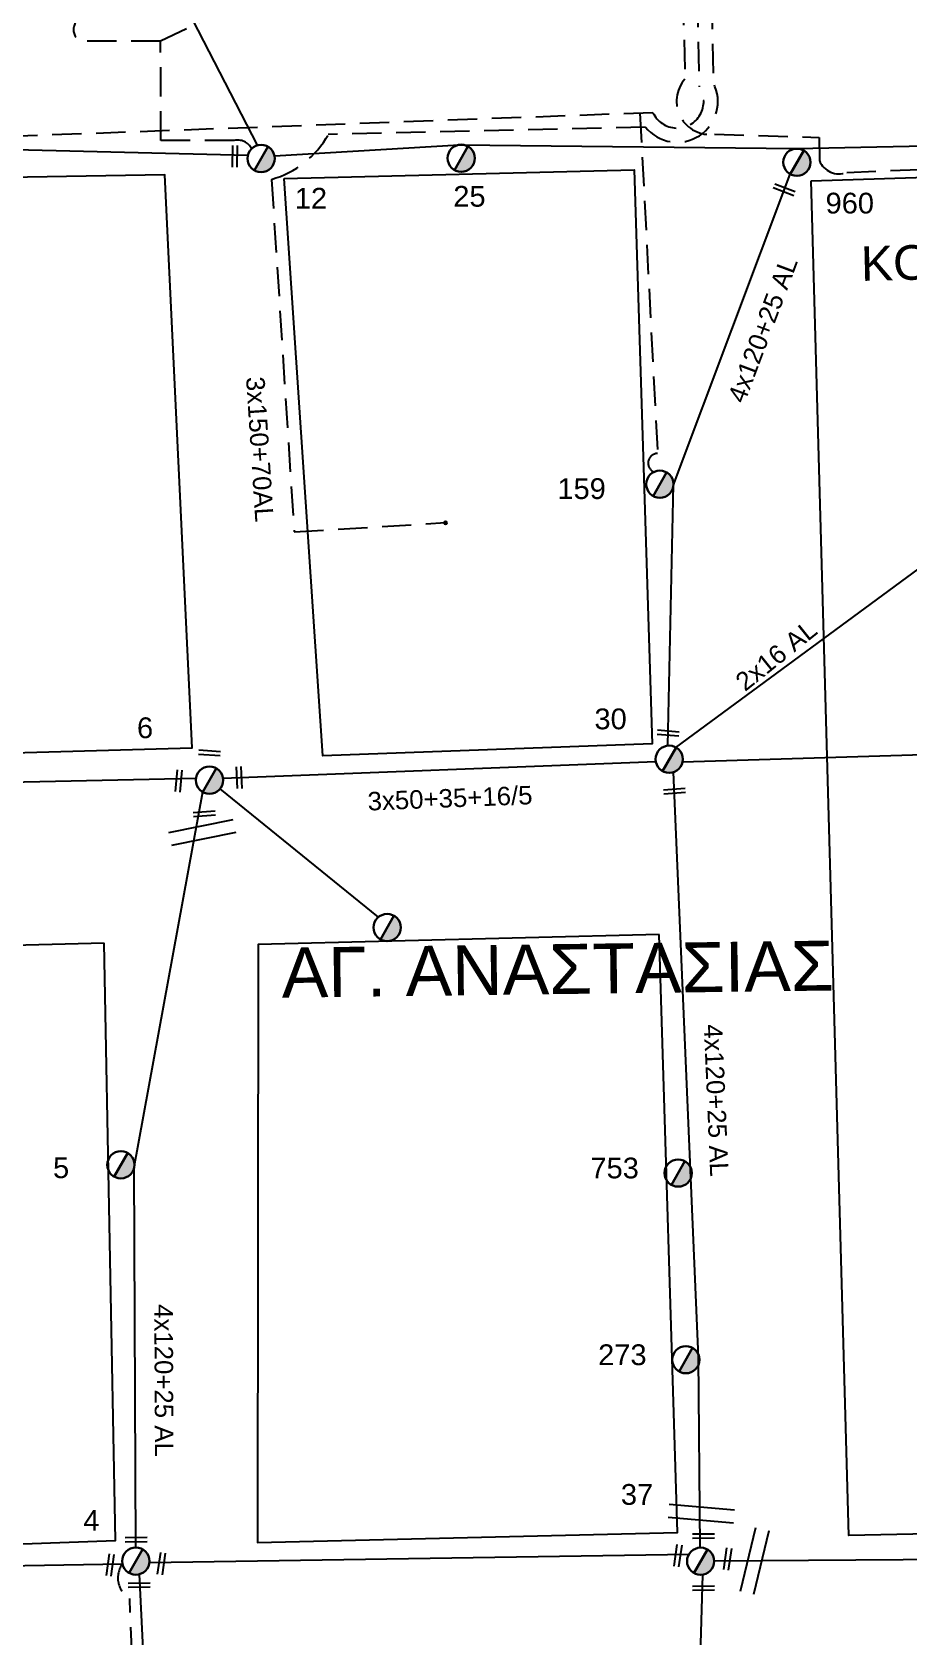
# Model space of a CAD drawing. Header units: millimetres. Extents: x 1421 to 7547, y 822 to 1863.
# Drawn here: x 6644.6 to 6720.5, y 1236.8 to 1375.8 of the extents above; entities that cross this region are included whole.
import ezdxf
from ezdxf.enums import TextEntityAlignment as Align

# ---------------------------------------------------------------- set-up
doc = ezdxf.new("R2010")
doc.units = ezdxf.units.MM
doc.linetypes.add('DASHED', pattern=[19.05, 12.7, -6.35])
doc.layers.get('0').update_dxf_attribs({"lineweight": 30})
for name, color, linetype, lineweight in [('2x16AL', 7, 'Continuous', 30), ('3x150+50', 7, 'Continuous', 30), ('3x48+28+16_5', 7, 'Continuous', 30), ('3x50+35+16_5', 7, 'Continuous', 30), ('TEXT_ΚΑΛΩΔΙΩΝ', 7, 'Continuous', 30), ('Άγνωστο εναέριο καλώδιο', 7, 'Continuous', 30), ('Άγνωστο Υπόγειο Καλώδιο', 7, 'DASHED', 30), ('Γυμνά εναέρια ΧΤ και ΦΟΠ (3Φ)   4x50+16AL', 7, 'Continuous', 30), ('Καλώδια ΧΤ   3x150+70AL', 7, 'DASHED', 30), ('Μηχανική τομή', 7, 'Continuous', 30), ('Στύλος ΦΜ', 7, 'Continuous', 30), ('Στύλος ΦΜ @ 1', 7, 'Continuous', 30), ('Συνδέσεις', 7, 'Continuous', 30), ('Συνεστραμμένα ΧΤ  4x120+25 AL', 7, 'SYN_LINE', 30), ('Τομή', 7, 'Continuous', 30), ('Υπόβαθρο ΔΕΗ', 7, 'Continuous', 30), ('Υπόγεια Καλώδια Δικτύου ΧΤ   .15', 7, 'DASHED', 30)]:
    doc.layers.add(name, color=color, linetype=linetype, lineweight=lineweight)
doc.styles.add('arial', font='arial.ttf')
doc.styles.get("Standard").update_dxf_attribs({"font": 'arial.ttf'})
doc.linetypes.add('SYN_LINE', pattern='A,0.5,-0.0001,["/\\/\\/\\/",Standard,S=0.1,R=0,X=0,Y=-0.05],-0.25', length=0.7501)

# ---------------------------------------------------------------- blocks, each defined once
blk = doc.blocks.new('ΥΠΑΡΧΩΝ ΤΣΙΜΕΝΤΕΝΙΟΣ ΣΤΥΛΟΣ')
at = {"layer": 'Στύλος ΦΜ'}
blk.add_hatch(color=7, dxfattribs=at).paths.add_polyline_path([(-1.29, -2.28, 0.574793), (2.62, 0, 0.268822), (1.3, 2.27)])
at = {"layer": 'Στύλος ΦΜ', "color": 7}
blk.add_line((-1.29, -2.28), (1.3, 2.27), dxfattribs=at)
blk.add_circle((0, 0), 2.62, dxfattribs=at)
at = {"layer": 'Στύλος ΦΜ', "flags": 4}
for tag, p in [('ΑΡΙΘΜΟΣ', (-4.68, 8.05)), ('ΤΥΠΟΣ', (-4.91, 3.03))]:
    blk.add_attdef(tag, p, '', height=4, dxfattribs=at)
blk = doc.blocks.new('ΜΗΧΑΝΙΚΗ ΤΟΜΗ')
at = {"layer": 'Μηχανική τομή', "lineweight": -3, "ltscale": 40}
for p, q in [((-3.78, 1.15), (3.8, 1.15)), ((3.8, -0.4), (-3.78, -0.4))]:
    blk.add_line(p, q, dxfattribs=at)
blk = doc.blocks.new('ΤΟΜΗ')
at = {"layer": 'Τομή', "lineweight": -3, "ltscale": 40}
for p, q in [((-11.37, 1.1), (11.37, 1.1)), ((11.37, -3.57), (-11.37, -3.57))]:
    blk.add_line(p, q, dxfattribs=at)
blk = doc.blocks.new('_ΣΥΝΔΕΣΗ')
at = {"layer": 'Συνδέσεις', "linetype": 'SYN_LINE', "ltscale": 40}
blk.add_hatch(color=256, dxfattribs=at).paths.add_polyline_path([(0.5, -0.01, 1), (-0.5, -0.01, 1)])
at = {"layer": 'Συνδέσεις'}
blk.add_circle((0, -0.01), 0.5, dxfattribs=at)

msp = doc.modelspace()

# ---------------------------------------------------------------- linework, layer by layer
at = {"layer": '2x16AL', "color": 30, "lineweight": -3, "ltscale": 0.2}
msp.add_lwpolyline([(6700.41, 1313.79), (6723.46, 1330.76)], dxfattribs=at)
at = {"layer": '3x150+50', "color": 27, "linetype": 'DASHED', "lineweight": -3, "ltscale": 0.2}
msp.add_lwpolyline([(6664.45, 1194.92, -0.82851), (6663.37, 1195.96), (6654.35, 1203.25), (6653.97, 1207.97, -0.499386), (6654.24, 1212.16), (6653.09, 1240, -0.442988), (6652.47, 1243.03, -1.446168)], format="xyb", dxfattribs=at)
at = {"layer": '3x48+28+16_5', "color": 2, "lineweight": -3, "ltscale": 0.2}
msp.add_lwpolyline([(6710.87, 1365.69), (6742.82, 1366.36), (6774.24, 1368.82)], dxfattribs=at)
at = {"layer": '3x50+35+16_5', "color": 5, "lineweight": -3, "ltscale": 0.2}
for points in [[(6661.16, 1311.13), (6698.67, 1312.58)], [(6700.99, 1312.55), (6724.72, 1313.25)], [(6616.88, 1310.23), (6658.83, 1311.13)]]:
    msp.add_lwpolyline(points, dxfattribs=at)
at = {"layer": 'Άγνωστο εναέριο καλώδιο', "color": 1, "linetype": 'SYN_LINE', "lineweight": -3, "ltscale": 10}
msp.add_lwpolyline([(6664.16, 1365.98), (6657.64, 1378.67)], dxfattribs=at)
at = {"layer": 'Άγνωστο εναέριο καλώδιο', "color": 1, "lineweight": -3, "ltscale": 0.2}
msp.add_lwpolyline([(6663.32, 1365.11), (6640.75, 1365.65), (6616.37, 1365.23)], dxfattribs=at)
at = {"layer": 'Άγνωστο εναέριο καλώδιο', "color": 5, "linetype": 'SYN_LINE', "lineweight": -3, "ltscale": 10}
msp.add_lwpolyline([(6660.91, 1310.2), (6674.61, 1299.06)], dxfattribs=at)
at = {"layer": 'Άγνωστο Υπόγειο Καλώδιο', "color": 30, "lineweight": -3, "ltscale": 0.2}
msp.add_lwpolyline([(6697.29, 1368.77), (6698.82, 1339.27, 0.80287), (6698.5, 1337.66, -3.72211)], format="xyb", dxfattribs=at)
at = {"layer": 'Γυμνά εναέρια ΧΤ και ΦΟΠ (3Φ)   4x50+16AL', "color": 85, "lineweight": -3, "ltscale": 0.2}
msp.add_lwpolyline([(6781.9, 1245.22), (6744.65, 1243.54), (6703.73, 1243.26)], dxfattribs=at)
at = {"layer": 'Γυμνά εναέρια ΧΤ και ΦΟΠ (3Φ)   4x50+16AL', "color": 27, "lineweight": -3, "ltscale": 0.2}
for points in [[(6618.61, 1242.43), (6652.47, 1243.03)], [(6654.8, 1243.13), (6701.55, 1243.86)]]:
    msp.add_lwpolyline(points, dxfattribs=at)
at = {"layer": 'Καλώδια ΧΤ   3x150+70AL', "color": 5, "lineweight": -3, "ltscale": 0.2}
msp.add_lwpolyline([(6687.38, 1416.88), (6694.54, 1424.55), (6702.8, 1416.61, 0.195925), (6702.99, 1410.35, -0.091414), (6703.47, 1405.48, -0.074736), (6702.93, 1401.45), (6703.65, 1371.39, -0.903337), (6697.76, 1367.56), (6670.29, 1366.93, -0.204755), (6665.37, 1363.03), (6667.34, 1332.47), (6680.45, 1333.27)], format="xyb", dxfattribs=at)
at = {"layer": 'Καλώδια ΧΤ   3x150+70AL', "color": 30, "lineweight": -3, "ltscale": 0.2}
msp.add_lwpolyline([(6688.22, 1415.98), (6694.58, 1422.8), (6701.39, 1416.25, 0.171124), (6701.83, 1409.93, -0.091037), (6702.24, 1405.52, -0.079736), (6701.69, 1401.62), (6702.43, 1371.05, -1.078319), (6698.42, 1368.81), (6628.97, 1366.23)], format="xyb", dxfattribs=at)
at = {"layer": 'Καλώδια ΧΤ   3x150+70AL', "color": 173, "lineweight": -3, "ltscale": 0.2}
msp.add_lwpolyline([(6689.06, 1415.09), (6694.63, 1421.06), (6700.04, 1415.86, 0.151324), (6700.67, 1409.53, -0.090792), (6701.02, 1405.56, -0.085576), (6700.46, 1401.79), (6701.19, 1371.71, 0.699069), (6703.75, 1366.95), (6712.82, 1366.66), (6712.83, 1364.65, 0.40289), (6715.2, 1363.62), (6739.28, 1364.66, 0.640951), (6744.75, 1365.12), (6772.15, 1367.21, 0.83427), (6777.11, 1368.35), (6781.67, 1368.26)], format="xyb", dxfattribs=at)
at = {"layer": 'Καλώδια ΧΤ   3x150+70AL', "color": 2, "lineweight": -3, "ltscale": 0.2}
msp.add_lwpolyline([(6689.91, 1414.18), (6694.68, 1419.29), (6698.71, 1415.42, 0.134624), (6699.49, 1409.13, -0.003218), (6700.06, 1405.77, -0.215324), (6699.22, 1401.98), (6699.79, 1378.38), (6661.44, 1377.71), (6655.77, 1375.01), (6648.77, 1375, -0.751676), (6649.41, 1377.17)], format="xyb", dxfattribs=at)
at = {"layer": 'Καλώδια ΧΤ   3x150+70AL', "color": 2, "linetype": 'Continuous', "lineweight": -3, "ltscale": 0.2}
for points in [[(6665.62, 1365.07), (6681.64, 1366.02)], [(6681.64, 1366.02), (6710.87, 1365.69)]]:
    msp.add_lwpolyline(points, dxfattribs=at)
at = {"layer": 'Συνεστραμμένα ΧΤ  4x120+25 AL', "color": 30, "lineweight": -3, "ltscale": 20}
for points in [[(6699.71, 1313.94), (6700.2, 1336.54), (6710.31, 1363.49)], [(6702.51, 1244.41), (6702.35, 1260.93), (6700.19, 1311.64)]]:
    msp.add_lwpolyline(points, dxfattribs=at)
at = {"layer": 'Συνεστραμμένα ΧΤ  4x120+25 AL', "color": 6, "lineweight": -3, "ltscale": 20}
for points in [[(6653.61, 1244.42), (6653.49, 1277.4), (6659.42, 1309.93)], [(6666.65, 1197.24), (6655.52, 1209.6), (6653.93, 1242.11)]]:
    msp.add_lwpolyline(points, dxfattribs=at)
at = {"layer": 'Συνεστραμμένα ΧΤ  4x120+25 AL', "color": 27, "lineweight": -3, "ltscale": 20}
msp.add_lwpolyline([(6701.45, 1139.72), (6702.78, 1170.18), (6703.36, 1197.39), (6702.32, 1228.1), (6702.74, 1242.07)], dxfattribs=at)
at = {"layer": 'Υπόβαθρο ΔΕΗ', "lineweight": -3, "ltscale": 0.2}
for points in [[(6712.12, 1362.91), (6811.04, 1366.04), (6813.78, 1247.52), (6715.39, 1245.46)], [(6618.1, 1312.62), (6658.51, 1313.76), (6656.14, 1363.41), (6616.98, 1362.76)], [(6666.47, 1363.11), (6696.79, 1363.85), (6698.34, 1314.11), (6669.83, 1313.07)], [(6698.95, 1297.57), (6664.22, 1296.71), (6664.15, 1244.86), (6700.54, 1245.74)], [(6650.88, 1296.82), (6618.11, 1295.98), (6618.92, 1243.86), (6651.85, 1245.04)]]:
    msp.add_lwpolyline(points, close=True, dxfattribs=at)
at = {"layer": 'Υπόγεια Καλώδια Δικτύου ΧΤ   .15', "color": 2, "lineweight": -3, "ltscale": 0.2}
msp.add_lwpolyline([(6663.65, 1365.69, 0.344948), (6662.13, 1366.4), (6655.78, 1366.4), (6655.77, 1375.01), (6655.77, 1375.01)], format="xyb", dxfattribs=at)

# ---------------------------------------------------------------- block references
at = {"layer": 'Μηχανική τομή', "lineweight": -3}
for p, xscale, yscale, zscale, rotation in [((6662.29, 1365.02), 0.2499999999999188, 0.2499999999999188, 0.2499999999999188, 89.32769322057025), ((6709.83, 1362.21), 0.2499999999999188, 0.2499999999999188, 0.2499999999999188, 159.0701876508518), ((6699.74, 1315.12), 0.2499999999999188, 0.2499999999999188, 0.2499999999999188, 175.3326461745448), ((6660.01, 1313.4), 0.2499999999999188, 0.2499999999999188, 0.2499999999999188, 176.162120526004), ((6657.24, 1310.89), 0.2499999999999188, 0.2499999999999188, 0.2499999999999188, 264.5146524662003), ((6662.48, 1311.17), 0.2499999999999188, 0.2499999999999188, 0.2499999999999188, 272.3837308226855), ((6700.29, 1309.9), 0.2499999999999188, 0.2499999999999188, 0.2499999999999188, 4.371751589751037), ((6659.56, 1307.93), 0.2499999999999188, 0.2499999999999188, 0.2499999999999188, 4.371751589751037), ((6653.65, 1245.02), 0.2499999999999187, 0.2499999999999187, 0.2499999999999187, 0.7618049037010114), ((6700.67, 1243.71), 0.2499999999999187, 0.2499999999999187, 0.2499999999999187, 81.58909393115228), ((6702.8, 1245.33), 0.2499999999999187, 0.2499999999999187, 0.2499999999999187, 0.7618049037010114), ((6704.97, 1243.42), 0.2499999999999187, 0.2499999999999187, 0.2499999999999187, 81.58909393115228), ((6651.49, 1242.89), 0.2499999999999187, 0.2499999999999187, 0.2499999999999187, 81.58909393115228), ((6655.93, 1243.01), 0.2499999999999187, 0.2499999999999187, 0.2499999999999187, 81.58909393115228), ((6653.91, 1241.07), 0.2499999999999187, 0.2499999999999187, 0.2499999999999187, 0.7618049037010114), ((6702.8, 1240.81), 0.2499999999999187, 0.2499999999999187, 0.2499999999999187, 0.7618049037010114)]:
    msp.add_blockref('ΜΗΧΑΝΙΚΗ ΤΟΜΗ', p, dxfattribs=dict(at, xscale=xscale, yscale=yscale, zscale=zscale, rotation=rotation))
at = {"layer": 'Στύλος ΦΜ @ 1', "lineweight": -3, "ltscale": 40}
ref = msp.add_blockref('ΥΠΑΡΧΩΝ ΤΣΙΜΕΝΤΕΝΙΟΣ ΣΤΥΛΟΣ', (6664.47, 1364.84), dxfattribs=dict(at, xscale=0.4499999999998181, yscale=0.4499999999998181, zscale=0.4499999999998181))
ref.add_attrib('ΤΥΠΟΣ', '12', (6667.39, 1360.49), dxfattribs={"layer": 'Στύλος ΦΜ', "height": 1.8, "flags": 4})
ref = msp.add_blockref('ΥΠΑΡΧΩΝ ΤΣΙΜΕΝΤΕΝΙΟΣ ΣΤΥΛΟΣ', (6681.81, 1364.86), dxfattribs=dict(at, xscale=0.4499999999998181, yscale=0.4499999999998181, zscale=0.4499999999998181))
ref.add_attrib('ΤΥΠΟΣ', '25', (6681.12, 1360.66), dxfattribs={"layer": 'Στύλος ΦΜ', "height": 1.8, "flags": 4})
ref = msp.add_blockref('ΥΠΑΡΧΩΝ ΤΣΙΜΕΝΤΕΝΙΟΣ ΣΤΥΛΟΣ', (6710.89, 1364.51), dxfattribs=dict(at, xscale=0.4499999999998181, yscale=0.4499999999998181, zscale=0.4499999999998181))
ref.add_attrib('ΤΥΠΟΣ', '960', (6713.37, 1360.07), dxfattribs={"layer": 'Στύλος ΦΜ', "height": 1.8, "flags": 4})
ref = msp.add_blockref('ΥΠΑΡΧΩΝ ΤΣΙΜΕΝΤΕΝΙΟΣ ΣΤΥΛΟΣ', (6699.02, 1336.6), dxfattribs=dict(at, xscale=0.4499999999998181, yscale=0.4499999999998181, zscale=0.4499999999998181))
ref.add_attrib('ΤΥΠΟΣ', '159', (6690.14, 1335.32), dxfattribs={"layer": 'Στύλος ΦΜ', "height": 1.8, "flags": 4})
ref = msp.add_blockref('ΥΠΑΡΧΩΝ ΤΣΙΜΕΝΤΕΝΙΟΣ ΣΤΥΛΟΣ', (6699.83, 1312.76), dxfattribs=dict(at, xscale=0.4499999999998181, yscale=0.4499999999998181, zscale=0.4499999999998181))
ref.add_attrib('ΤΥΠΟΣ', '30', (6693.35, 1315.36), dxfattribs={"layer": 'Στύλος ΦΜ', "height": 1.8, "flags": 4})
ref = msp.add_blockref('ΥΠΑΡΧΩΝ ΤΣΙΜΕΝΤΕΝΙΟΣ ΣΤΥΛΟΣ', (6660, 1310.95), dxfattribs=dict(at, xscale=0.4499999999998181, yscale=0.4499999999998181, zscale=0.4499999999998181))
ref.add_attrib('ΤΥΠΟΣ', '6', (6653.72, 1314.59), dxfattribs={"layer": 'Στύλος ΦΜ', "height": 1.8, "flags": 4})
at = {"layer": 'Στύλος ΦΜ @ 1', "lineweight": -3, "ltscale": 40, "xscale": 0.4499999999998181, "yscale": 0.4499999999998181, "zscale": 0.4499999999998181}
msp.add_blockref('ΥΠΑΡΧΩΝ ΤΣΙΜΕΝΤΕΝΙΟΣ ΣΤΥΛΟΣ', (6675.39, 1298.17), dxfattribs=at)
at = {"layer": 'Στύλος ΦΜ @ 1', "lineweight": -3, "ltscale": 40}
ref = msp.add_blockref('ΥΠΑΡΧΩΝ ΤΣΙΜΕΝΤΕΝΙΟΣ ΣΤΥΛΟΣ', (6652.33, 1277.61), dxfattribs=dict(at, xscale=0.4499999999998181, yscale=0.4499999999998181, zscale=0.4499999999998181))
ref.add_attrib('ΤΥΠΟΣ', '5', (6646.45, 1276.45), dxfattribs={"layer": 'Στύλος ΦΜ', "height": 1.8, "flags": 4})
ref = msp.add_blockref('ΥΠΑΡΧΩΝ ΤΣΙΜΕΝΤΕΝΙΟΣ ΣΤΥΛΟΣ', (6700.6, 1276.89), dxfattribs=dict(at, xscale=0.4499999999998181, yscale=0.4499999999998181, zscale=0.4499999999998181))
ref.add_attrib('ΤΥΠΟΣ', '753', (6693, 1276.43), dxfattribs={"layer": 'Στύλος ΦΜ', "height": 1.8, "flags": 4})
ref = msp.add_blockref('ΥΠΑΡΧΩΝ ΤΣΙΜΕΝΤΕΝΙΟΣ ΣΤΥΛΟΣ', (6701.27, 1260.71), dxfattribs=dict(at, xscale=0.4499999999998181, yscale=0.4499999999998181, zscale=0.4499999999998181))
ref.add_attrib('ΤΥΠΟΣ', '273', (6693.67, 1260.24), dxfattribs={"layer": 'Στύλος ΦΜ', "height": 1.8, "flags": 4})
ref = msp.add_blockref('ΥΠΑΡΧΩΝ ΤΣΙΜΕΝΤΕΝΙΟΣ ΣΤΥΛΟΣ', (6702.55, 1243.24), dxfattribs=dict(at, xscale=0.4499999999998181, yscale=0.4499999999998181, zscale=0.4499999999998181))
ref.add_attrib('ΤΥΠΟΣ', '37', (6695.64, 1248.13), dxfattribs={"layer": 'Στύλος ΦΜ', "height": 1.8, "flags": 4})
ref = msp.add_blockref('ΥΠΑΡΧΩΝ ΤΣΙΜΕΝΤΕΝΙΟΣ ΣΤΥΛΟΣ', (6653.62, 1243.25), dxfattribs=dict(at, xscale=0.4499999999998181, yscale=0.4499999999998181, zscale=0.4499999999998181))
ref.add_attrib('ΤΥΠΟΣ', '4', (6649.07, 1245.88), dxfattribs={"layer": 'Στύλος ΦΜ', "height": 1.8, "flags": 4})
at = {"layer": 'Συνδέσεις', "lineweight": -3, "xscale": 0.25, "yscale": 0.25, "zscale": 0.25}
msp.add_blockref('_ΣΥΝΔΕΣΗ', (6680.45, 1333.27), dxfattribs=at)
at = {"layer": 'Τομή', "lineweight": -3, "xscale": 0.2499999999998871, "yscale": 0.2499999999998871, "zscale": 0.2499999999998871}
for p, rotation in [((6659.45, 1306.11), 191.3873115714938), ((6702.58, 1247.06), 174.8965136687095), ((6707.52, 1243.19), 256.4598056332276)]:
    msp.add_blockref('ΤΟΜΗ', p, dxfattribs=dict(at, rotation=rotation))

# ---------------------------------------------------------------- texts
at = {"lineweight": -3, "ltscale": 40, "attachment_point": 1, "style": 'arial'}
for s, insert, char_height, width, rotation in [('ΚΟΛΟΚΟΤΡΩΝΗ', (6716.39, 1357.22), 3, 69.3981, 1.3565), ('{\\H1.083x;ΑΓ. ΑΝΑΣΤΑΣΙΑΣ}', (6666.22, 1296.42), 4, 51.144, 0.7538)]:
    msp.add_mtext(s, dxfattribs=dict(at, insert=insert, char_height=char_height, width=width, rotation=rotation))
at = {"layer": 'TEXT_ΚΑΛΩΔΙΩΝ', "lineweight": -3, "ltscale": 0.2}
for s, rotation, p in [('4x120+25 AL', 69.4402, (6707.92, 1350)), ('3x150+70AL', 273.6986, (6664.37, 1339.63)), ('2x16 AL', 38.7702, (6709.09, 1321.77)), ('3x50+35+16/5', 2.2241, (6680.84, 1309.39)), ('4x120+25 AL', 272.4415, (6703.9, 1283.19)), ('4x120+25 AL', 270.2131, (6656.05, 1258.91))]:
    msp.add_text(s, height=1.6, rotation=rotation, dxfattribs=at).set_placement(p, align=Align.MIDDLE_CENTER)

doc.saveas('drawing.dxf')
